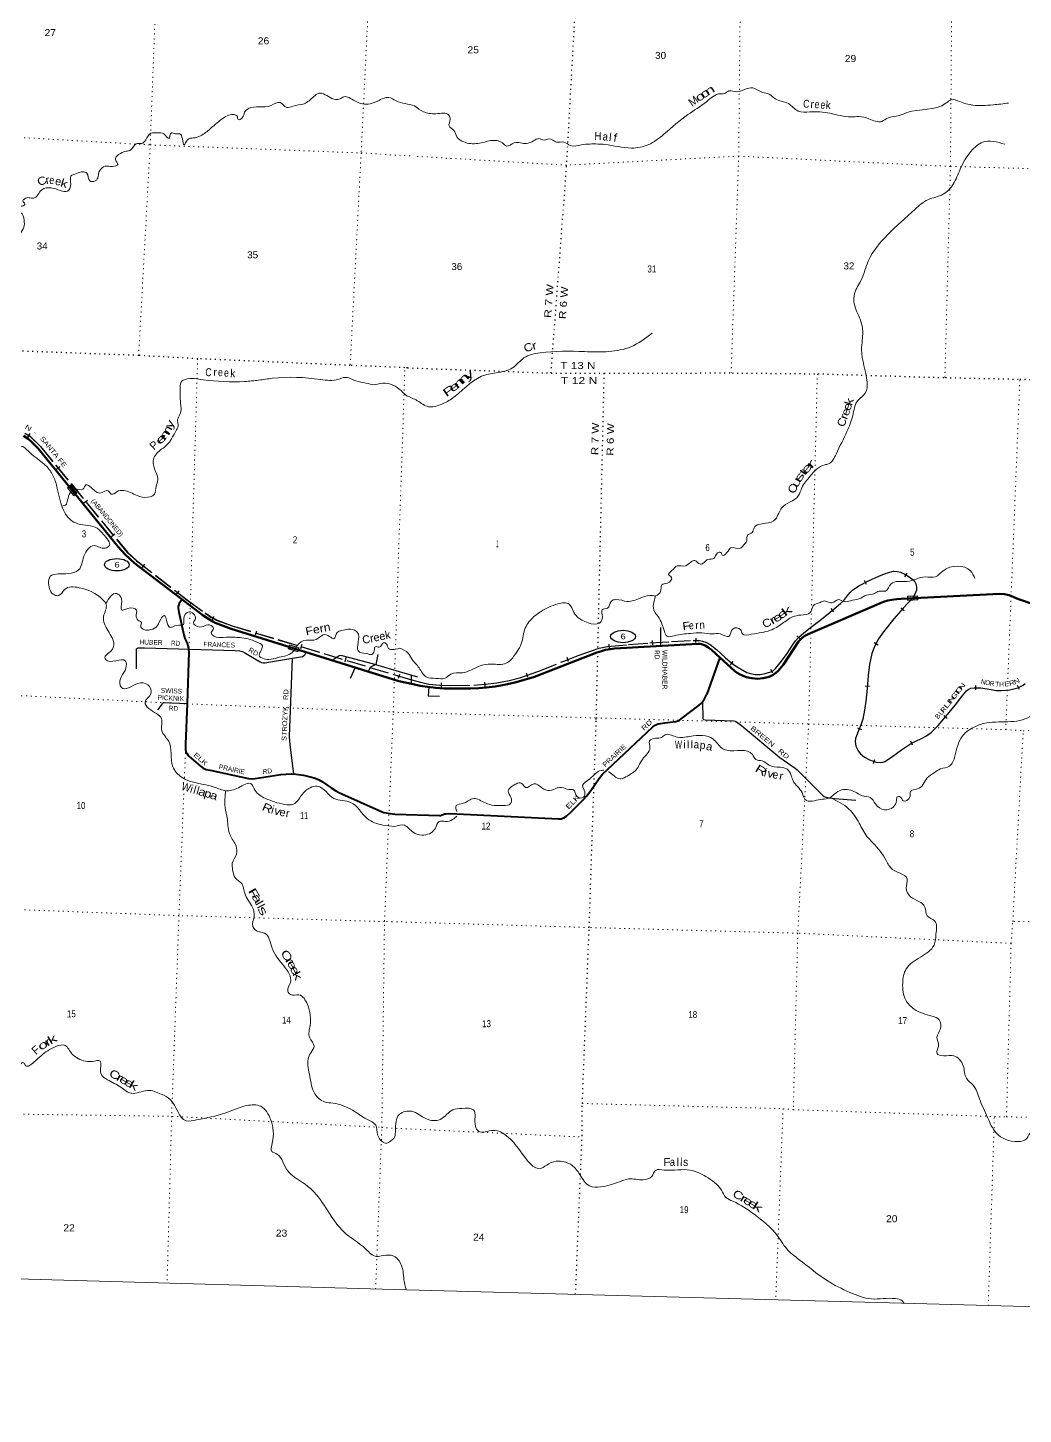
# Model space of a CAD drawing. Header units: feet. Extents: x -757852 to -501257, y -360805 to -170898.
# Drawn here: x -640442 to -615543, y -360805 to -326147 of the extents above; entities that cross this region are included whole.
import ezdxf
from ezdxf.enums import TextEntityAlignment as Align

# ---------------------------------------------------------------- set-up
doc = ezdxf.new("R2010")
doc.units = ezdxf.units.FT
doc.header["$LTSCALE"] = 80
doc.linetypes.add('DOTTED', pattern=[1.5, 0.3, -1.2])
doc.linetypes.add('LONG_DASHED', pattern=[7.5, 6, -1.5])
for name, color, linetype, lineweight in [('17', 7, 'Continuous', 25), ('23', 7, 'Continuous', 70), ('26', 7, 'Continuous', 40), ('27', 7, 'Continuous', 13), ('29', 7, 'Continuous', 25), ('34', 7, 'Continuous', 13), ('39', 7, 'Continuous', 13), ('4', 7, 'Continuous', 13), ('41', 7, 'Continuous', 13), ('59', 7, 'Continuous', 13), ('6', 7, 'DOTTED', 25), ('63', 7, 'Continuous', 25), ('7', 7, 'DOTTED', 13)]:
    doc.layers.add(name, color=color, linetype=linetype, lineweight=lineweight)
doc.layers.add('30', color=7, linetype='Continuous')

msp = doc.modelspace()

# ---------------------------------------------------------------- linework, layer by layer
at = {"layer": '17'}
for centre in [(-638212.51, -339570.17), (-625554.05, -341364.01)]:
    msp.add_ellipse(centre, major_axis=(309.24, -1), ratio=0.500121, dxfattribs=at)
at = {"layer": '23'}
for points in [[(-640549.34, -336348.22), (-640431.38, -336419.04), (-640354.7, -336489.86), (-640180.54, -336668.26), (-638183.97, -339123.82), (-638005.4, -339314.81), (-637769.04, -339527.2), (-636580.33, -340435.52)], [(-623131.5, -341888.16), (-622756.3, -342232.35), (-622699.29, -342274.27), (-622643.63, -342306.28), (-622529.93, -342357.08), (-622461.68, -342384.01), (-622420.37, -342392.38), (-622330.28, -342408.94), (-622193.63, -342419.14), (-622047.38, -342408.03), (-621928.51, -342381.91), (-621865.72, -342358.64), (-621800.61, -342323.73), (-621733.16, -342274.87), (-621672.66, -342217.78), (-621537.65, -342066.56), (-621163.38, -341485.12), (-621118.05, -341435.98), (-621071.44, -341396.31), (-621004.09, -341349.88), (-620925.3, -341306.47), (-619038.33, -340498.21), (-618930.84, -340462.13), (-618828.66, -340443.7), (-618702.94, -340429.55), (-618595.49, -340419.77), (-616135.6, -340299.43), (-616015.74, -340305.06), (-615938.99, -340319.02), (-615897.51, -340333.89), (-615660.58, -340430.66), (-615564.57, -340467.95), (-614986.82, -340662)], [(-636580.33, -340435.52), (-636050.42, -340840.43), (-635898.77, -340942.64), (-635816.27, -340990.11), (-635757.12, -341021.91), (-635356.6, -341169.6), (-631159.91, -342478.29)], [(-631159.91, -342478.29), (-630802.92, -342558.74), (-630630.82, -342593.64), (-630447.1, -342621.57), (-630235.48, -342647.17), (-630034.88, -342659.56), (-629357.57, -342659.97), (-629157.57, -342655.32), (-628973.85, -342641.35), (-628755.25, -342613.43), (-628566.88, -342580.85), (-628438.97, -342552.93), (-628230.32, -342501.22), (-627768.41, -342368.84), (-626206.25, -341763.8), (-626093.63, -341728.01), (-625988.37, -341699.38), (-625868.05, -341676.82), (-625765.03, -341665.23), (-623686.35, -341546.02), (-623634.33, -341545.35), (-623587.81, -341556.98), (-623502.63, -341591.57), (-623429.68, -341631.45), (-623342.07, -341695), (-623131.5, -341888.16)]]:
    msp.add_lwpolyline(points, dxfattribs=at)
at = {"layer": '26'}
msp.add_line((-623131.5, -341888.16), (-623461.33, -342808.7), dxfattribs=at)
for points in [[(-636580.33, -340435.52), (-636637.61, -340513.46), (-636653.6, -340540.89), (-636674.4, -340590.14), (-636678.73, -340614.05), (-636678.73, -340652.91), (-636664.41, -340751.47), (-636541.15, -341321.45), (-636510.66, -341414.94), (-636477.47, -341478.97), (-636465.62, -341505.05), (-636451.4, -341540.62), (-636425.32, -341623.62), (-636415.84, -341758.79), (-636451.39, -343036.93), (-636496.43, -344054.24), (-636496.43, -344130.12), (-636496.42, -344184.66), (-636484.06, -344242.88), (-636463.24, -344279.52), (-636438.35, -344317.45), (-636409.13, -344354.04), (-636124.69, -344608.94), (-636055.64, -344651.36), (-636015.03, -344672.95), (-635980.76, -344684.38), (-635876.71, -344706.32), (-634917.09, -344913.17), (-634857.85, -344918.71), (-634756.03, -344909.12), (-634539.68, -344878.97), (-634108.76, -344812.56), (-633975.96, -344802.12), (-633853.74, -344798.7), (-633737.22, -344807.85), (-633546.39, -344833.55), (-633408.23, -344860.43), (-633281.39, -344899.78), (-633172.9, -344940.44), (-633069.75, -344994.2), (-632856.14, -345143.01), (-632737.67, -345222.77), (-632659.63, -345265.03), (-631575.55, -345744.12), (-631534.79, -345761.14), (-631479.96, -345774.86), (-631386.26, -345791.42), (-631251.55, -345808.58)], [(-631251.55, -345808.58), (-630142.81, -345838.28), (-630115.39, -345835.99), (-630074.27, -345824.56), (-630008.01, -345799.41), (-629987.45, -345794.84), (-629909.66, -345791.49), (-629713.1, -345799.89), (-627168.11, -345922.92), (-627100.75, -345917.14), (-627064.19, -345908), (-627037.03, -345897.69), (-626965.95, -345850.85), (-626863.14, -345756.79), (-626543.28, -345437.07), (-626458.15, -345343.57), (-626342.09, -345185.3), (-626159.33, -344919.93), (-626065.77, -344808.38), (-625949.39, -344695.39), (-624810.57, -343624.92), (-624748.66, -343579.63), (-624718.96, -343563.62), (-624678.33, -343549.45), (-624507.07, -343523.11), (-624231.14, -343485.02), (-624177.49, -343472.18), (-624143.22, -343456.18), (-624062.56, -343400.3), (-623645.68, -343081.84), (-623592.6, -343028.68), (-623565.19, -342998.96), (-623517.44, -342917.81), (-623461.33, -342808.7)]]:
    msp.add_lwpolyline(points, dxfattribs=at)
at = {"layer": '29'}
for p, q in [((-624616.49, -341135.65), (-624615.38, -341599.3)), ((-631729.64, -342065.45), (-631681.09, -341811.75)), ((-632254.18, -342137.06), (-632374.28, -342414.6)), ((-631153.38, -342240.83), (-630693.14, -342375.19)), ((-630855.51, -342327.79), (-630854.69, -342547.07))]:
    msp.add_line(p, q, dxfattribs=at)
for points in [[(-637722.55, -342175), (-637723.75, -341686.53), (-637719.38, -341672.03), (-637710.62, -341660.7), (-637698.8, -341652.47), (-637682.48, -341647.43), (-637525.53, -341645.57), (-635250.2, -341712.07), (-635135.1, -341722.48), (-635073.36, -341741.01), (-635012.32, -341768.65), (-634632.09, -341995.83), (-634594.88, -342012.83), (-634549.61, -342019), (-634506.39, -342019), (-634419.18, -342007.52), (-633568.45, -341861.29), (-633538.12, -341841.91), (-633515.02, -341818.49), (-633476.72, -341755.82)], [(-633824.79, -341905.35), (-633902.38, -343865.11), (-633885.73, -344072.59), (-633792.91, -344800.35)], [(-632825.89, -341958.77), (-632654.19, -341838.84), (-632623.36, -341831.98), (-632590.39, -341834.72), (-632395.58, -341890.3), (-631826.13, -342036.08), (-631153.38, -342240.83)], [(-631708.31, -342071.94), (-631773.38, -342083.89), (-631802.19, -342094.19), (-631839.23, -342110.66), (-631865.98, -342133.31), (-631931.42, -342237.7)], [(-630413.93, -342619.76), (-630426.38, -342846.72), (-630142.71, -342856.34)], [(-636452.41, -343047.88), (-637032.76, -343023.88), (-637052.83, -343025.93), (-637064.52, -343029.87), (-637080.61, -343043.44), (-637108.05, -343078.97), (-637193.65, -343197.29)], [(-623566.43, -343001.07), (-623559.63, -343417.17), (-623553.46, -343429.52), (-623543.17, -343437.76), (-623497.1, -343445.23), (-622784.98, -343471.11), (-622748.75, -343478.95), (-622717.41, -343499.11), (-622593.19, -343590.97), (-621629.1, -344387.28), (-621248.42, -344654.84), (-621199.06, -344696.6), (-620642.61, -345252.52), (-620567.2, -345326.19), (-620523.98, -345359.14), (-620479.11, -345379.63), (-620439.6, -345390.03), (-620267.18, -345415.67), (-619732.12, -345456.71)]]:
    msp.add_lwpolyline(points, dxfattribs=at)
at = {"layer": '34', "linetype": 'LONG_DASHED', "lineweight": 25}
msp.add_lwpolyline([(-640513.9, -336282.02), (-640386.16, -336358.71), (-640124.5, -336618.3), (-637952.84, -339261.2), (-637721.13, -339469.42), (-636458.6, -340450.8), (-636006.65, -340779.48), (-635859.06, -340878.96), (-635726.24, -340953.36), (-635332.45, -341098.57), (-631155.85, -342354.37)], dxfattribs=at)
at = {"layer": '39'}
for points in [[(-630766, -328097.54), (-631003.6, -328041.63), (-631231.3, -327972.6), (-631412.2, -327888.86), (-631685.07, -327979.35), (-632066.27, -328052.59), (-632263.46, -327974.4), (-632536.57, -327873.87), (-632638.92, -327925.15), (-632834.1, -327913.38), (-633162.81, -327785.07), (-633284.2, -327865.95), (-633531.56, -328045.67), (-633813.64, -328107.74), (-633963.78, -328139.52), (-634131.37, -328015.96), (-634355.35, -328089.79), (-634654.71, -328123.21), (-634924.22, -328169.57), (-635017.65, -328259.31), (-635076.36, -328400.34), (-635176.39, -328441.64), (-635206.18, -328360.33), (-635281.49, -328317.9), (-635410.87, -328330.18), (-635581.03, -328423.7), (-635700.89, -328520.71), (-635878.91, -328674.31), (-636119.98, -328846.17), (-636301.12, -328903.17), (-636445.52, -328945.17), (-636532.06, -329073.32), (-636573.99, -328927.32), (-636640.64, -328798.68), (-636757.45, -328795.25), (-636849.61, -328776.45), (-636908.2, -328913.46), (-637033.86, -328803.2), (-637196.2, -328772.28), (-637359.83, -328783.55), (-637489.82, -328948.63), (-637597.48, -329041.97), (-637728.63, -329046.16), (-637864.36, -329201.01), (-637988.31, -329233.55), (-638168.29, -329318.74), (-638250.5, -329436.96), (-638191.91, -329565.36), (-638318.36, -329613.91), (-638501.7, -329610.53), (-638648.42, -329728.87), (-638680.64, -329860.62), (-638752.71, -329977.13), (-638889.61, -329971.09), (-638962.48, -329781.96), (-639068.25, -329746.67), (-639222.78, -329790.38), (-639359.85, -329856.73), (-639367.78, -330051.53), (-639449.92, -330234.09), (-639628.75, -330214.76), (-639852.61, -330151.87), (-640089.9, -330199.18), (-640299.84, -330408.15), (-640404.26, -330395.02), (-640526.14, -330425.62), (-640564.04, -330478.79), (-640511.67, -330546.68), (-640580.09, -330609.01), (-640694.16, -330581.53), (-640774.35, -330633.46), (-640756.71, -330716.41), (-640623.17, -330766.59), (-640532.23, -330958.27), (-640537.42, -331129.02), (-640637.44, -331303.02), (-640815.59, -331460.64), (-640910.8, -331475.94), (-641160.42, -331398.22), (-641692.12, -331448.93), (-641826.75, -331501.27), (-641925, -331749.71), (-642060.91, -332176), (-642239.85, -332625.15), (-642648.56, -333139.92), (-642723.2, -333340.81), (-642675.04, -333414.61), (-642626.95, -333490.42), (-642671.81, -333639.9), (-642616.33, -333804.4), (-642652.63, -334137.1)], [(-630766, -328097.54), (-630547.25, -328245.64), (-630235.1, -328296.11), (-629908.56, -328334.87), (-629873.06, -328434.41), (-629905.75, -328602.57), (-629788.13, -328712.31), (-629712.21, -328877.3), (-629536.73, -329002.65), (-629183.98, -329038.08), (-628568.72, -329028.09), (-628468.31, -329105.19), (-628273.18, -329023.79), (-627966.18, -329041.92), (-627793.51, -328974.02), (-627659.39, -328919.19), (-627523.75, -328956.96), (-627408.35, -328925.79), (-627215.5, -329003.3), (-627034.7, -329006.04), (-626870.18, -329090.85), (-626598.52, -329077.87), (-626382.81, -329053.36), (-626183.88, -329054.56), (-626007.31, -329065.24), (-625340.5, -329155.21), (-624924.29, -329073.59), (-624522.99, -328800.41), (-623935.18, -328318.84), (-623462.18, -327995.23), (-623119.18, -327796.99), (-623024.62, -327793.44), (-622904.28, -327728.18), (-622699.82, -327747.64), (-622452.41, -327665.61), (-622261.46, -327664.59), (-622069.26, -327766.23), (-621897.58, -327808.98), (-621751.9, -327921.47), (-621417.61, -328044.95), (-621175.37, -328228.4), (-620878.57, -328252.3), (-620378.94, -328281.53), (-619848.97, -328377.96), (-619655.73, -328366.94), (-619404.05, -328423.86), (-619078.16, -328486.76), (-618939.26, -328403.89), (-618648.21, -328343.12), (-618453.29, -328269.77), (-617470.02, -328027.99), (-617351.31, -327948.61), (-617133.49, -327994.58), (-616808.25, -328081.6), (-616297.6, -328074.9), (-615910.54, -328030.75)], [(-616004.66, -329058.54), (-616559.98, -329007.72), (-616849.46, -329233.53), (-617120.94, -329685.18), (-617299.86, -330058.78), (-617543.69, -330305.91), (-617929.35, -330446.69), (-618251.35, -330685.73), (-618937.9, -331325.69), (-619415.53, -331969.12), (-619595.33, -332449.34), (-619761.28, -332789.07), (-619770.36, -333050.42), (-619618.35, -333448.82), (-619558.01, -333744.19), (-619588.05, -334186.09), (-619449.41, -335004.69), (-619492.96, -335277.21), (-619674.75, -335459.57), (-619809.76, -335844.38), (-619953.08, -336239.04), (-620225.59, -336803.35), (-620415.14, -337049.9), (-620510.13, -337069.54), (-620875.72, -337359.75), (-621080.36, -337644.13), (-621170.26, -337847.02), (-621584.42, -338150.04), (-621660.31, -338280.85), (-621744.89, -338435.58), (-621986.7, -338533.86), (-622275.15, -338647.01), (-622324.49, -338762.43), (-622438.86, -338829.85), (-622458.74, -338970.18), (-622540.22, -339084.75), (-622624.57, -339156.98), (-622853.41, -339146.94), (-622955.13, -339267.02), (-623075.47, -339332.27), (-623111.73, -339260.89), (-623190.49, -339274.92), (-623278.59, -339411.44), (-623432.03, -339437.59), (-623524.48, -339511.63), (-623620.12, -339555.4), (-623758.36, -339465.24), (-623986.94, -339594.05), (-624198.08, -339598.56), (-624338.18, -339725.67), (-624414.88, -339812.19), (-624338.52, -339886.64), (-624444.86, -340028.73), (-624584.79, -340075.35), (-624613.4, -340241.62), (-624738.71, -340349.35)], [(-630963.65, -335351.3), (-630698.44, -335469.62), (-630417.12, -335619.88), (-630126.4, -335571.18), (-629843.06, -335423.69), (-629092.24, -334859.88), (-628730.09, -334770.8), (-628314.8, -334648.91), (-628030.74, -334400.82), (-627627.33, -334272.58), (-626519.18, -334243.35), (-625906.15, -334241.36), (-625352.18, -334119.09), (-624828.64, -333784.73)], [(-630963.65, -335351.3), (-631367.83, -335058.24), (-631621.35, -335042.74), (-631771.36, -335070.5), (-631983.81, -335030.06), (-632236.11, -334974.38), (-632511.61, -334885.85), (-632672.36, -334935.41), (-633113.92, -334938.5), (-634316.47, -334909.16), (-634666.67, -334957.16), (-635018.39, -334989.04), (-636055.18, -334944.46), (-636500.46, -334937.39), (-636590.54, -334983), (-636627.53, -335138.74), (-636619.1, -335525.04), (-636633.92, -335814.14), (-636692.26, -335943.12), (-636681.89, -336066.08), (-636794.73, -336330.18), (-636898.84, -336506.07), (-637031.96, -336637.48), (-637136.28, -336713.38), (-637304.14, -336974.7), (-637243.53, -337235.86), (-637189.46, -337446.56), (-637232.79, -337612.17), (-637272.88, -337804.02), (-637521.27, -337885.18), (-637872.39, -337764.26), (-638212.51, -337746.21), (-638351.42, -337806.47), (-638433.5, -337721.61), (-638608.42, -337772.77), (-638854.44, -337642.88), (-638985.47, -337576.69), (-639063.16, -337678.96), (-639260.04, -337680.01), (-639444.95, -337950.38), (-639497.11, -338078.45), (-639564.68, -338095.05)], [(-643513.86, -336144.56), (-643183.62, -336488.05), (-643039.52, -336721.51), (-642849.47, -336702.97), (-642648.26, -336515.87), (-642284.46, -336351.64), (-641822.45, -336538.15), (-641942.31, -336900.57), (-641965.55, -337135.13), (-641679.93, -337354.66), (-641255.89, -337264.59), (-640936.4, -336900), (-640714.92, -336643.12), (-640615.01, -336605.85), (-640425.39, -336734.08), (-639904.91, -337185.71), (-639767.46, -337439.07), (-639685.74, -337735.04), (-639368.73, -338448.1), (-639192.23, -338543.78), (-638703.85, -338658.68), (-638549.26, -338812.02), (-638402.6, -339093.81), (-638505.31, -339157.14), (-638781.54, -339092.71), (-639037.38, -339352.6), (-639168.89, -339700.6), (-639425.59, -339789.57), (-639677.83, -339798.23), (-639877.21, -339858.72), (-639918.89, -340036.44), (-639774.49, -340326.21), (-639670.13, -340341.34), (-639520.36, -340188.91), (-639152.1, -340143.45), (-638570.47, -340440.05), (-638481.42, -340561.3), (-638543.06, -340865.11), (-638431, -341224.29), (-638288.24, -341568.3), (-638411.4, -341773.79), (-638511.67, -341889.47), (-638492.93, -341936.26), (-638000.29, -341976.89), (-637985.52, -342154.27), (-638098.79, -342366.08), (-638127.65, -342586.41), (-638095.06, -342641.65), (-637692.87, -342540.89), (-637437.76, -342570.51), (-637361.89, -342793.92), (-637507.45, -343006.79), (-637413.46, -343164.38), (-637096.77, -343423.02), (-637087.48, -343714.84), (-636923.98, -343973), (-636812.52, -344617.68), (-636582.86, -344887.84), (-635775.78, -345128.74), (-635486.19, -345217.68), (-635173.47, -345142.44), (-634852.08, -345047.34), (-634752.35, -345215.15), (-634496.2, -345409.68), (-634023.03, -345560.32), (-633793.06, -345555.02), (-633594.84, -345333.65), (-633375.38, -345143.06), (-633200.89, -345105.97), (-632979.22, -345241.17), (-632788.8, -345409.64), (-632358.54, -345512.78), (-631951.45, -345914.83), (-631557.25, -346077.23), (-631262.31, -346114.39)], [(-624738.71, -340349.35), (-624769.54, -340738.56), (-624676.45, -340863.75), (-624582.61, -341044.01), (-624518.9, -341235.21), (-624450.63, -341356.65), (-624269.39, -341343.3), (-623867.94, -341287.45), (-623586.23, -341274.74), (-623319.62, -341299.85), (-623126.55, -341294.87), (-622907.27, -341361), (-622801.57, -341168.59), (-622617.3, -341191.55), (-622567.91, -341297.48), (-622345.15, -341309.37), (-621870.15, -341209.17), (-621570.15, -341039.98), (-621312.42, -340873.71), (-621110.23, -340828.71), (-620871.4, -340766.58), (-620794.42, -340595.55), (-620625.39, -340513.46), (-620511.84, -340476.2), (-620322.25, -340525.46), (-620167.28, -340443.01), (-620025.94, -340493), (-619864.51, -340469.07), (-619656.35, -340426.25), (-619464.85, -340330.67), (-619266.73, -340287.59), (-619150.68, -340232.28), (-618987.73, -340226.51), (-618854.41, -340052.93), (-618452.75, -339989.04), (-617995.44, -339874.29), (-617740.12, -339870.94), (-617551.11, -339718.95), (-616863.94, -339724.94), (-616752.52, -339915.01)], [(-631134.23, -341656.85), (-631438.44, -341633.1), (-631466.27, -341553.86), (-631541.83, -341519.47), (-631654.06, -341630.78), (-631746.4, -341618.01), (-631775.88, -341725.72), (-631843.07, -341814.22), (-631975.33, -341788.21), (-632175.02, -341726.04), (-632191.93, -341618.97), (-632174.11, -341496.85), (-632199.08, -341256.84), (-632295.93, -341193.67), (-632582.72, -341211.37), (-632705.33, -341266.07), (-632788.63, -341420.46), (-632895.68, -341361.01), (-633051.68, -341320.23), (-633230.74, -341441.63), (-633468.94, -341452.72), (-633704.25, -341587.34), (-633799.08, -341734.39), (-633942.05, -341830.88), (-634106.52, -341870.28), (-634524.52, -341924.12), (-634657.28, -341829.25), (-634633.58, -341767.59), (-634594.84, -341687.01), (-634571.83, -341593.19), (-634656.54, -341528.37), (-635087.91, -341395.03), (-635254.89, -341384.09), (-635553.33, -341387.37), (-635790.13, -341352.26), (-635850, -341266.05), (-635796.54, -341165.07), (-635821.08, -341110.06), (-635975.43, -341081.39), (-636138.07, -341126.88), (-636295.9, -341013.66), (-636244.45, -340912.63), (-636299.38, -340796.4), (-636406.68, -340744.99), (-636541, -340919.99), (-636543.38, -341064.69), (-636715.36, -341085.76), (-636882.16, -341135.15), (-636969.56, -340959.66), (-637026.38, -340839.35), (-637115.91, -340933.23), (-637232.78, -341130.86), (-637416.36, -341201.87), (-637558.87, -341181.59), (-637615.02, -341105.54), (-637600.01, -341009.47), (-637659.39, -340973.54), (-637728.66, -340864.94), (-637721.83, -340706.29), (-637938.19, -340661.73), (-638086.55, -340701.6), (-638089.97, -340482.33), (-638155.65, -340321.56), (-638217.23, -340291.59), (-638486.01, -340541.44)], [(-631134.23, -341656.85), (-630925.46, -341782.07), (-630829.12, -341935.52), (-630653.98, -342147.39), (-630473.24, -342375.49), (-630233, -342409.98), (-630005.79, -342405.89), (-629856.36, -342305.18), (-629572.04, -342270.4), (-629151.59, -342106.39), (-628842.69, -342054.14), (-628474.35, -342033.64), (-628267.97, -341833.82), (-628066.58, -341446.73), (-628028.84, -341240.46), (-627845.58, -340929.35), (-627603.27, -340738.52), (-627184.17, -340550.33), (-626900.89, -340553.75), (-626781.98, -340764.14), (-626655.24, -340908.32), (-626096.72, -340989.41), (-626074.02, -340818.97), (-626074.72, -340696.2), (-625940.98, -340655.45), (-625849.94, -340484.79), (-625730.14, -340439.65), (-625446.05, -340487.36), (-625126.29, -340405.21), (-624887.3, -340337.04), (-624738.94, -340352.26)], [(-620387.98, -345407.43), (-620042.43, -345189.13), (-619857.94, -345204.04), (-619703.08, -345274.51), (-619570.32, -345344.4), (-619372.59, -345389.85), (-619240.21, -345548.27), (-619017.08, -345694.99), (-618792.09, -345624.44), (-618717.34, -345461.4), (-618688.67, -345367.58), (-618594.93, -345394.19), (-618550.75, -345469.81), (-618375.05, -345363.75), (-618365.71, -345241.25), (-618187.07, -345175.52), (-617946.49, -344900.13), (-617770.08, -344767.93), (-617610.82, -344675.53), (-617385.72, -344600.96), (-617254.41, -344352.88), (-617074.28, -343860.6), (-616829.64, -343657.75), (-616530.99, -343538.83), (-615370.55, -343360.07), (-615108.1, -343167.75), (-614796.27, -343081.38), (-614229.21, -342846.76), (-613889.79, -342632.33), (-613387.54, -342490.59), (-613019.42, -342403.68), (-612545.71, -342202.83), (-611938.71, -342200.68), (-611488.16, -342484.17), (-611176.23, -342691.58), (-610830.59, -342767.07), (-610507.43, -343004.96), (-610069.2, -343298.2), (-609727.02, -343204.57), (-609498.33, -343071.73)], [(-625918.85, -344745.88), (-625911.02, -344749.12), (-625634.32, -344921.4), (-625523.05, -344894.14), (-625369.92, -344805.6), (-625255.28, -344728.13), (-625068.49, -344435.23), (-624881.7, -344142.33), (-624889.24, -343975.11), (-624742.63, -343904.51), (-624591.35, -343884.34), (-624503.2, -343820.26), (-624233.22, -343869.61), (-623879.27, -343860.8), (-623300.22, -343926.33), (-623083.23, -344151.37), (-622956.11, -344207.03), (-622317.91, -344314.36), (-622228.9, -344441.45), (-622071, -344473.78), (-621899.05, -344580.92), (-621627.12, -344632.34), (-621445.56, -344681.38), (-621351.29, -344836.79), (-621300.71, -344972.94), (-621077.53, -345266.55), (-620968.33, -345464.61), (-620767.45, -345467.88), (-620381.79, -345403.52)], [(-629714.22, -345739.6), (-629724.15, -345590.61), (-629551.76, -345532.77), (-629287.25, -345412.95), (-628996.87, -345525.22), (-628542.4, -345589.48), (-628372.39, -345545.66), (-628352.3, -345397.28), (-628428.07, -345226.26), (-628320.1, -345098.3), (-628073.56, -345048.44), (-627989.6, -345139.19), (-627786.05, -345043.93), (-627581.86, -345147.89), (-627388.63, -345211.33), (-627200.06, -345149.88), (-627089.17, -345136.7), (-626909.72, -345189.71), (-626791.23, -345192.82), (-626703.42, -345364.16), (-626539.12, -345382.56), (-626511.38, -345248.47), (-626563.42, -345092.16), (-626385.92, -344919.75), (-626102.9, -344709.87), (-626032.2, -344704.34)], [(-635494.16, -345214.81), (-635504.74, -345629.33), (-635449.5, -345934.57), (-635380.95, -346332.69), (-635231.91, -346602.48), (-635221.84, -346801.84), (-635325.58, -347032.02), (-635316.61, -347201.18), (-635248.07, -347400.25), (-635091.1, -347541.59), (-635035.65, -347692.61), (-635015.66, -347779.06), (-634820.84, -348134.65), (-634777.08, -348353.09), (-634815.09, -348609.34), (-634645.91, -348747.02), (-634521.84, -348776.81), (-634329.77, -349156.45), (-634036.81, -349599.38), (-633873.91, -350010.33), (-633934.94, -350227.69), (-633868.96, -350312.07), (-633659.63, -350322.25), (-633447.24, -350563.75), (-633380.52, -351088.49), (-633389.73, -351391.83), (-633281.33, -351606.14), (-633362.81, -351766.61), (-633430.24, -351929.5), (-633384.95, -352363.13), (-633260.99, -352795.05), (-633019.12, -352995.2), (-632802.46, -353029.72), (-632319.95, -353204.77), (-631957.91, -353430.56), (-631738.68, -353579.77), (-631691.44, -353816.41), (-631555.95, -354001.36), (-631476.77, -354034.08)], [(-620368.96, -345395.42), (-619904.86, -345675.68), (-619649.06, -346026.5), (-619453.08, -346359.64), (-619257.85, -346572.03), (-618936.55, -347027.2), (-618863.28, -347141.81), (-618446.97, -347428.43), (-618469.19, -347655.22), (-618360.42, -347869.37), (-618005.62, -348126.2), (-617949.23, -348345), (-617763.83, -348474.64), (-617726.5, -348803.61), (-617776.13, -349077.98), (-618117.94, -349380.89), (-618471.52, -349673.44), (-618559.53, -350029.3), (-618480.58, -350453.95), (-618271.62, -350678.77), (-617826.16, -350853.47), (-617643.84, -350948.82), (-617617.64, -351168.84), (-617701.62, -351375.9), (-617665.7, -351608.25), (-617700.61, -351784.41), (-617533.38, -351843.14), (-617276.21, -351845.87), (-617045.86, -352097.42), (-616965.82, -352407.4), (-616801.47, -352572.7), (-616640.01, -352919.02), (-616435.63, -353387.21), (-616222.98, -353773.11), (-615678.14, -353988.66), (-615454.89, -353908), (-615348.22, -353753.85), (-615181.7, -353764.26), (-614776.2, -354078.77), (-614331.9, -354519.05), (-614113.76, -354701.87), (-613851, -354795.3), (-613381.55, -354825.75), (-613041.11, -354870.92), (-612840.5, -354809.79), (-612692.31, -354680.88), (-612548.21, -354851.68), (-612563.36, -355040.43), (-612186.46, -355297.84), (-611865.32, -355684.59), (-611649.25, -355943.81), (-611451.2, -356126.09), (-611307.53, -356238.53), (-611109.38, -356640.15), (-610944.12, -356994.62), (-610819.46, -357364.12), (-610639.71, -357702.88), (-610379.29, -357957.23), (-610174.05, -358257.55)], [(-631262.31, -346114.39), (-631021.66, -346081.7), (-630797.39, -346260.65), (-630584.13, -346326.62), (-630254.27, -346168.28), (-630152.92, -345987.83), (-629996.11, -345985.91), (-629816.01, -345940.34), (-629710.8, -345852.71)], [(-646270.41, -350048.25), (-646247.67, -350364.09), (-646190.17, -350661.35), (-646019.77, -351024.27), (-645873.16, -351639.83), (-645683.47, -352230.52), (-645417.86, -352445.43), (-645049.78, -352737.76), (-644880.6, -352809.09), (-644660.89, -352676.81), (-644435.2, -352679.43), (-644235.93, -352822.02), (-644155.48, -353093.82), (-643935.28, -353210.89), (-643663.14, -353409.91), (-643490.18, -353622.1), (-643249.47, -353462.29), (-643199.8, -353353.16), (-643122.72, -353204.63), (-642888.91, -353006.42), (-642726.7, -352775.94), (-642445.1, -352530.88), (-642144.16, -352577.94), (-641929.46, -352411.34), (-641785.79, -352194.39), (-641764.01, -352074.39), (-641689.12, -351998.18), (-641628.46, -352058.27), (-641490.9, -351975.86), (-641373.84, -351971.26), (-641259.77, -352065.1), (-640996.79, -352100.98), (-640783.67, -352185.67), (-640538.81, -352021.97), (-640490.6, -352093.76), (-640292.43, -352007.1), (-640108.12, -351845.63), (-639738.16, -351611.21), (-639507.58, -351585.83), (-639330.65, -351800.14), (-639222.38, -351885.77), (-638830.32, -351985.77), (-638626.53, -351979.7), (-638621.89, -352158.79), (-638600.47, -352316.25), (-638449.05, -352441.35), (-638110.14, -352632.28), (-637852.59, -352780.61), (-637447.28, -352710.09), (-637103.37, -352802.65), (-636875.6, -352936.02), (-636480.54, -353468.41), (-636217.86, -353447.99), (-635509.18, -353277.83), (-634961.18, -353088.86), (-634615.02, -353107.09), (-634363.32, -353448.27), (-634326.38, -354024.41), (-634334.8, -354235.28), (-634197.91, -354307.67), (-634064.43, -354492.56), (-633938.34, -354721.47), (-633570.07, -355007.76), (-633277.24, -355255.65), (-632894.26, -355787.68), (-632539.18, -356242.49), (-631985.92, -356676.99), (-631719.4, -356861.77), (-631556.47, -356833.94)], [(-631476.77, -354034.08), (-631289.69, -353910.3), (-631239.79, -353551.42), (-631140.72, -353306.52), (-630845.22, -353229.78), (-630472.61, -353422.68), (-630129.29, -353435.73), (-629809.25, -353194.63), (-629583.18, -353158.31), (-629294.85, -353198.09), (-629243.58, -353605.91), (-629170.47, -353726.55), (-628796.17, -353708.22), (-628464.21, -353843.72), (-628124.71, -354220.88), (-627595.84, -354655.34), (-627412, -354545.47), (-627156.94, -354477.73), (-626836.1, -354578.72), (-626633.49, -354815.46), (-626391.86, -355095.47), (-626115.2, -355120.85), (-625643.46, -354992.4), (-625414.5, -354923.96), (-625049.26, -354943.63), (-624835.94, -354858.68), (-624737.42, -354708.34), (-624526.17, -354699.81), (-623871.02, -354700.93), (-623479.52, -354864.16), (-623094.75, -355202.26), (-622981.1, -355384.34), (-622808.83, -355479.42), (-622274.96, -355803.34), (-621690.73, -356345.9), (-621421.37, -356715.18), (-621155.96, -356933.44), (-620450.8, -357463.09), (-619879.96, -357757.79), (-619341.75, -357920.85), (-618742.62, -357912.45), (-618573.32, -357969.22), (-618518.78, -358033.03)], [(-631556.47, -356833.94), (-631286.81, -356850.25), (-631155.41, -356970.42), (-631055.77, -357224.56), (-631031.63, -357446.55), (-630972.58, -357697.73)]]:
    msp.add_spline(points, degree=3, dxfattribs=at)
at = {"layer": '4'}
msp.add_lwpolyline([(-751809.62, -170897.83), (-720494.9, -171910.43), (-689178.81, -172879.95), (-657861.41, -173806.4), (-626542.79, -174689.77), (-595222.97, -175530.05), (-563902.02, -176327.26), (-532580.01, -177081.38), (-501256.99, -177792.41), (-505285.46, -360804.74), (-536860.21, -360087.99), (-568433.95, -359327.81), (-600006.62, -358524.19), (-631578.15, -357677.16), (-663148.48, -356786.69), (-694717.56, -355852.8), (-726285.32, -354875.48), (-757851.71, -353854.74)], close=True, dxfattribs=at)
msp.add_lwpolyline([(-751809.62, -170897.83), (-720494.9, -171910.43), (-689178.81, -172879.95), (-657861.41, -173806.4), (-626542.79, -174689.77), (-595222.97, -175530.05), (-563902.02, -176327.26), (-532580.01, -177081.38), (-501256.99, -177792.41), (-505285.46, -360804.74), (-536860.21, -360087.99), (-568433.95, -359327.81), (-600006.62, -358524.19), (-631578.15, -357677.16), (-663148.48, -356786.69), (-694717.56, -355852.8), (-726285.32, -354875.48), (-757851.71, -353854.74)], close=True, dxfattribs=at)
at = {"layer": '59'}
for points in [[(-639368.62, -337584.63), (-639210.59, -337778.35), (-639291.96, -337844.72), (-639449.98, -337651)], [(-639438.73, -337652.14), (-639369.76, -337595.87), (-639221.83, -337777.2), (-639290.81, -337833.47)], [(-618436.35, -340357.39), (-618186.62, -340345.63), (-618181.69, -340450.52), (-618431.41, -340462.27)], [(-618427.97, -340365), (-618194.23, -340354), (-618190.06, -340442.9), (-618423.79, -340453.89)], [(-633892.83, -341570), (-633654.52, -341645.57), (-633686.26, -341745.66), (-633924.57, -341670.08)], [(-633914.52, -341664.87), (-633887.62, -341580.04), (-633664.56, -341650.77), (-633691.46, -341735.61)]]:
    msp.add_lwpolyline(points, close=True, dxfattribs=at)
at = {"layer": '6'}
for points in [[(-627353.63, -334778.81), (-626964.77, -329615.57), (-626673.76, -324355.19), (-626450.59, -319076.93), (-626220.11, -313825.01), (-626224.9, -312065.34)], [(-630944.42, -334647.4), (-631008.54, -334644.56), (-632377.59, -334588.19), (-636191.42, -334421.22), (-637667.63, -334340.06), (-641451.06, -334198.59), (-643011.37, -334134.59), (-646732.18, -334055.28), (-646971.31, -334043.7)], [(-630944.42, -334647.4), (-627353.63, -334778.81), (-626023.15, -334777.56), (-622821.63, -334777.2), (-620675.77, -334797.39), (-617490.92, -334893.18), (-615628.94, -334932.07), (-612315.01, -335011.13), (-610337.8, -335099.33), (-606998.53, -335281.68), (-605267.85, -335345.28), (-601887.16, -335407.99), (-600360.41, -335506.48), (-599405.62, -335533.85)], [(-626278.21, -345054.61), (-626223.33, -343441.01), (-626023.15, -334777.56)], [(-626740.48, -357809.75), (-626577.04, -353843.02), (-626571.3, -353036.26), (-626400.07, -348637.99), (-626278.21, -345054.61)]]:
    msp.add_lwpolyline(points, dxfattribs=at)
at = {"layer": '63'}
for p, q in [((-640438.18, -336386.38), (-640381.24, -336291.55)), ((-639726.16, -337182.63), (-639640.7, -337112.4)), ((-639035.53, -338023.12), (-638950.07, -337952.9)), ((-638344.9, -338863.61), (-638259.44, -338793.39)), ((-637578.25, -339644.45), (-637510.36, -339557.12)), ((-619465.69, -340059.8), (-619516.53, -339961.56)), ((-618502.79, -339874.42), (-618445.39, -339779.87)), ((-636719.36, -340312.07), (-636651.48, -340224.74)), ((-620279, -340748.62), (-620349.48, -340663.37)), ((-618607.68, -340646.8), (-618525.33, -340720.64)), ((-635831.39, -340952.34), (-635777.33, -340855.84)), ((-634744.16, -341325.6), (-634712.31, -341219.67)), ((-621121.82, -341423.17), (-621204.77, -341350)), ((-633608.29, -341664.51), (-633576.44, -341558.58)), ((-625893.43, -341664.06), (-625904.06, -341553.97)), ((-624810.92, -341574.59), (-624818.16, -341464.21)), ((-623729.48, -341516.61), (-623726.67, -341406.03)), ((-619274.18, -341517.8), (-619176.81, -341570.29)), ((-632506.64, -341994.85), (-632474.79, -341888.93)), ((-626914.01, -341990.38), (-626954.03, -341887.26)), ((-622861.68, -342074.13), (-622796.26, -341984.93)), ((-631168.3, -342407.84), (-631137.88, -342301.49)), ((-627930.79, -342380.92), (-627967.7, -342276.65)), ((-621805.17, -342283.27), (-621858.4, -342186.31)), ((-630095.61, -342635.3), (-630093.08, -342524.72)), ((-629003.88, -342613.91), (-629011.59, -342503.57)), ((-619499.85, -342594.69), (-619389.59, -342603.49)), ((-616731.1, -342698.5), (-616728.72, -342587.92)), ((-615635.59, -342684.82), (-615684.05, -342585.4)), ((-617447.98, -343409.53), (-617532.13, -343337.75)), ((-619692.79, -343643.04), (-619591.1, -343686.56)), ((-618312.77, -344076.05), (-618359.9, -343975.98)), ((-619286.49, -344542), (-619256.73, -344435.47))]:
    msp.add_line(p, q, dxfattribs=at)
at = {"layer": '63', "linetype": 'LONG_DASHED'}
for points in [[(-640511.96, -336278.4), (-640383.62, -336355.45), (-640121.46, -336615.54), (-637949.87, -339258.36), (-637718.5, -339466.27), (-636456.14, -340447.52), (-636004.3, -340776.12), (-635856.91, -340875.47), (-635724.52, -340949.63), (-635331.15, -341094.68), (-631156.59, -342354.83)], [(-631154.34, -342355.04), (-630870.47, -342436.24), (-630586.72, -342517.41), (-630410.43, -342555.41), (-630139.36, -342579.68), (-629866.91, -342585.92), (-629287.96, -342579.02), (-628998.5, -342558.8), (-628709.43, -342524.46), (-628405.32, -342467.53), (-628107.37, -342385.51), (-627662.84, -342228.15), (-627007.17, -341967.96), (-626678.32, -341840.33), (-626345.09, -341722.53), (-626146.37, -341658.28), (-625943.04, -341614), (-625414.36, -341562.93), (-624885.1, -341524.74), (-624343.89, -341489.21), (-623802.44, -341460.14), (-623642.51, -341464.2), (-623562.92, -341479.97), (-623484.45, -341509.06), (-623378.45, -341567.3), (-623214.59, -341689.28), (-622993.64, -341893.16), (-622881.95, -341991.55), (-622761.71, -342079.73), (-622611.87, -342173.12), (-622455.68, -342259.67), (-622396.54, -342284.1), (-622335.56, -342300.78), (-622251.66, -342313.61), (-622122.83, -342313.23), (-621994.97, -342292.55), (-621856.38, -342249.1), (-621793.91, -342214.8), (-621740.36, -342167.64), (-621588.73, -341979.65), (-621447.09, -341787.52), (-621311.39, -341578.23), (-621240.79, -341475.51), (-621158.32, -341382.01), (-621031.19, -341270.65), (-620830.64, -341117.61), (-620630.18, -340964.95), (-620370.46, -340753.4), (-620112.47, -340540.1), (-620034.57, -340460.59), (-619931.47, -340326.55), (-619876.61, -340261.61), (-619813.76, -340203.65), (-619659.23, -340098.48), (-619413.3, -339971.2), (-619154.29, -339856.2), (-618971.55, -339780.49), (-618879.84, -339751.52), (-618787.94, -339732.65), (-618690.59, -339735.35), (-618617.71, -339755.58), (-618509.32, -339806.58), (-618401.16, -339872.24), (-618297.74, -339950.17), (-618257.29, -339995.03), (-618227.36, -340045.69), (-618210.01, -340131.78), (-618217.25, -340202.09), (-618253.07, -340306.26), (-618309.71, -340397.63), (-618545.16, -340658.86), (-618778.17, -340918.74), (-619040.62, -341249.04), (-619160.79, -341422.52), (-619262.57, -341611.34), (-619328.53, -341788.68), (-619389.06, -342061.19), (-619424.62, -342338.24), (-619450.33, -342660.61), (-619478.24, -342982.84), (-619514.12, -343208.46), (-619558.8, -343431.96), (-619595.88, -343555.39), (-619672.82, -343735.15), (-619736.6, -343914.2), (-619745.79, -343989.85), (-619728.32, -344107.01), (-619673.2, -344222.64), (-619613.82, -344297.57), (-619510.94, -344380.59), (-619391.59, -344443.86), (-619295.43, -344482.81), (-619220.32, -344503.8), (-619109.02, -344513.47), (-619056.99, -344505.24), (-619008.43, -344486.26), (-618838.81, -344381.52), (-618592.05, -344200.39), (-618341.08, -344029.03), (-618086.95, -343909.33), (-617961.04, -343846.19)], [(-617961.6, -343846.53), (-617848.19, -343764.75), (-617674.62, -343591.1), (-617436.73, -343312.22), (-617205.77, -343027.67), (-617090.08, -342875.6), (-616966.14, -342723.69), (-616924.53, -342689.63), (-616851.97, -342657.5), (-616774.5, -342642.95), (-616603.04, -342646.65), (-616346.26, -342692.66), (-616218.38, -342712.52), (-616090.98, -342717.25), (-615882.95, -342696.58), (-615779.53, -342675.25), (-615676.35, -342643.95), (-615549.39, -342582.06), (-615495.45, -342538.27)]]:
    msp.add_lwpolyline(points, dxfattribs=at)
at = {"layer": '7'}
for p, q in [((-615931.03, -342417.77), (-615628.94, -334932.07)), ((-615982.46, -343692.1), (-615940.28, -342646.97)), ((-621550.46, -353166.23), (-621735.23, -357945.89)), ((-616418.96, -358089.28), (-616266.17, -353361.89)), ((-631467.22, -353646.1), (-626577.26, -353873.61))]:
    msp.add_line(p, q, dxfattribs=at)
for points in [[(-637667.63, -334340.06), (-637378.8, -329076.56), (-637178.11, -323794.37), (-636952.63, -318559.16), (-636717.81, -313348.35), (-636664.9, -311777.54)], [(-631376.4, -311923.91), (-631397.08, -313581.3), (-631597.1, -318775.03), (-631846.63, -324071.87), (-632103.35, -329273.99), (-632377.59, -334588.19)], [(-621923.33, -312182.52), (-621943.63, -313536.99), (-622400.97, -316253.56), (-622410.78, -318845.06), (-622608.59, -324077.71), (-622660.93, -329356.44), (-622849.99, -334777.2)], [(-617505.04, -334892.89), (-617364.21, -329614.4), (-617325.65, -324325.24), (-617250.01, -318928.4), (-617123.16, -316592.31)], [(-658734.68, -328443.45), (-658622.38, -328441.5), (-653379.46, -328648.03), (-648007.95, -328669.34), (-642689.29, -328771.53), (-637378.8, -329076.56), (-632101.4, -329276.06), (-630798.85, -329357.18)], [(-599266.31, -330204.34), (-601568.84, -330104.06), (-606888.37, -329871.66), (-612178.86, -329754.73), (-617364.21, -329614.4), (-622660.93, -329356.44), (-626965.85, -329581.34), (-630798.85, -329357.18)], [(-636191.42, -334421.22), (-636451.25, -343076.07), (-636525.27, -344947.53)], [(-631741.87, -357672.65), (-631585.13, -353634.56), (-631519.37, -348481.11), (-631300.12, -343251.74), (-631008.54, -334644.56)], [(-620693.56, -334795.58), (-620912.53, -343550.43), (-621182.59, -348779.17), (-621295.9, -353191.03)], [(-662732.1, -342376.07), (-661491.92, -342417.76), (-656345.98, -342764.2), (-652219.8, -342704.63), (-647094.98, -342684.5), (-641681.66, -342789.48), (-636452.41, -343047.88), (-631300.12, -343251.74), (-631181.98, -343258.82)], [(-631181.98, -343258.82), (-626228.21, -343398.62), (-620912.53, -343550.43), (-615982.46, -343692.1), (-615545.08, -343719.69), (-610697.38, -343488.94), (-605569.65, -343307.81), (-600388.42, -343452.06), (-599612.13, -343433.36)], [(-615962.91, -353371.46), (-615847.6, -349034.1), (-615806.59, -348483.83), (-615545.08, -343719.69)], [(-636539.01, -345294.96), (-636659.45, -348339.93), (-636841.84, -353351.22), (-636956.68, -357528.52)], [(-631325.41, -348492.45), (-631521.63, -348489.08), (-636659.45, -348339.93), (-641908.78, -348145.28), (-647176.3, -348018.46), (-652343.54, -347842.3), (-656478.93, -347740.74), (-661789.42, -347435.71), (-662879.28, -347469.83)], [(-615847.6, -349034.1), (-621182.59, -348779.17), (-626400.07, -348637.99), (-631325.41, -348492.45)], [(-605907.24, -348655.51), (-610718.01, -348561.25), (-615806.59, -348483.83)], [(-663032.03, -352756.47), (-661890.63, -352761.04), (-656710.88, -352790.78), (-652448.79, -352968.45), (-647156.86, -353087.95), (-641988.21, -353284.26), (-636825.92, -353357.72), (-631585.13, -353634.56), (-631467.22, -353646.1)], [(-626571.3, -353036.26), (-621550.46, -353166.23), (-621295.9, -353191.03), (-616266.17, -353363.49), (-615962.91, -353371.46), (-610956.95, -353456.77), (-606002.39, -353659.45), (-603331.98, -353604.89), (-600637.92, -353790.4), (-599881.93, -353754.43)]]:
    msp.add_lwpolyline(points, dxfattribs=at)

# ---------------------------------------------------------------- texts
at = {"layer": '17', "width": 1.25}
for p in [(-638208.52, -339638.48), (-625550.06, -341432.32)]:
    msp.add_text(' 6 ', height=140, dxfattribs=at).set_placement(p, align=Align.CENTER)
at = {"layer": '27'}
for s, rotation, width, p in [('RD', 43.228, 1.3, (-625028.21, -343725.1)), ('PRAIRIE', 43.228, 1.15, (-625998.01, -344635.27)), ('ELK', 318.135, 1.3, (-636305.32, -344339.84)), ('RD', 7.934, 0.9, (-634559.87, -344805.71)), ('ELK', 44.747, 1.35, (-626917.89, -345689.29))]:
    msp.add_text(s, height=120, rotation=rotation, dxfattribs=dict(at, width=width)).set_placement(p)
msp.add_text('PRAIRIE', height=120, rotation=347.836, dxfattribs=at).set_placement((-635671.77, -344673.13))
at = {"layer": '30'}
for s, rotation, width, p in [('HUBER', 358.326, 0.95, (-637650.44, -341559.78)), ('RD', 358.326, 0.8, (-636860.1, -341587.35)), ('RD', 329.143, 1.1, (-634933.77, -341731.94)), ('RD', 270.137, 0.8, (-624761.55, -341704.8)), ('SWISS', 357.224, 0.9, (-637115.77, -342768.89)), ('STROZYK   RD', 87.733, 1.15, (-633972.06, -343976.59)), ('PICKNIK', 357.224, 0.95, (-637196.96, -342946.1)), ('RD', 357.224, 0.85, (-636918.83, -343213.31)), ('BREEN   RD', 320.444, 1.3, (-622377.03, -343678.72))]:
    msp.add_text(s, height=120, rotation=rotation, dxfattribs=dict(at, width=width)).set_placement(p)
for s, rotation, p in [('FRANCES', 358.326, (-636050.92, -341616.04)), ('WILDHABER', 270.137, (-624569.24, -341699.83))]:
    msp.add_text(s, height=120, rotation=rotation, dxfattribs=at).set_placement(p)
at = {"layer": '41'}
for s, rotation, p in [('M', 36.505, (-623736.85, -328061.61)), ('r', 356.741, (-620827.41, -328155.06)), ('l', 353.776, (-625882.7, -328978.24)), ('e', 348.039, (-639697.63, -330081.37)), ('r', 357.006, (-635760.94, -334854.68)), ('P', 42.364, (-637219.58, -336656.22)), ('r', 3.807, (-623698.07, -341176.63)), ('i', 1.375, (-624015.47, -344162.78)), ('l', 1.375, (-623924.05, -344160.74)), ('l', 358.831, (-623833.17, -344162.32)), ('i', 344.039, (-622015.01, -344858.4)), ('i', 343.219, (-636369.28, -345265.59)), ('l', 343.219, (-636289.38, -345289.69)), ('l', 343.543, (-636212.87, -345312.44)), ('i', 344.408, (-634341.21, -345789.18)), ('e', 347.188, (-634087.91, -345853.23)), ('r', 353.06, (-633951.4, -345882.7)), ('F', 40.832, (-640178.2, -351774.03)), ('l', 359.839, (-624184.83, -354598.37)), ('l', 359.839, (-624096.54, -354595.4))]:
    msp.add_text(s, height=200, rotation=rotation, dxfattribs=at).set_placement(p, align=Align.CENTER)
for s, rotation, width, p in [('o', 33.639, 1.6, (-623573.74, -327947.04)), ('o', 33.639, 1.6, (-623454.05, -327867.39)), ('n', 32.12, 1.65, (-623336.32, -327792)), ('C', 356.24, 0.8, (-620976.53, -328145.64)), ('e', 356.741, 0.8, (-620706.5, -328159.49)), ('e', 356.563, 0.8, (-620561.07, -328170.41)), ('k', 356.563, 0.95, (-620425.9, -328178.53)), ('H', 358.399, 0.9, (-626183.68, -328954.53)), ('a', 356.091, 0.9, (-626003.49, -328965.27)), ('f', 350.998, 1.1, (-625763.01, -328994.43)), ('C', 23.726, 1.2, (-640047.13, -330066.38)), ('r', 11.476, 1.1, (-639929.78, -330047.74)), ('e', 355.798, 0.8, (-639846.1, -330051.81)), ('k', 342.919, 1.3, (-639558.46, -330131.75)), ('C', 22.328, 1.15, (-627888.7, -334228.35)), ('r', 17.074, 1.25, (-627745.19, -334184.65)), ('C', 357.006, 0.8, (-635926.13, -334856.28)), ('e', 357.047, 0.8, (-635627.4, -334856.84)), ('e', 357.047, 0.8, (-635476.32, -334868.4)), ('k', 357.047, 0.95, (-635317.36, -334884.87)), ('y', 38.706, 1.9, (-629361.07, -334893.52)), ('P', 34.736, 1.7, (-629853.73, -335300.02)), ('e', 37.327, 1.75, (-629718.84, -335197.4)), ('n', 42.327, 2.05, (-629590.91, -335087.4)), ('n', 42.327, 2.05, (-629481.47, -334987.72)), ('k', 70.685, 1.35, (-619803.62, -335524.91)), ('r', 70.148, 1.35, (-619936.76, -335901.65)), ('e', 70.648, 1.2, (-619892.22, -335783.77)), ('e', 70.648, 1.2, (-619848.38, -335652.58)), ('n', 61.844, 1.55, (-636865.55, -336252.82)), ('y', 64.323, 1.45, (-636800.87, -336095.47)), ('C', 69.935, 1.1, (-619987.96, -336043.05)), ('e', 43.772, 2, (-637035.47, -336488.14)), ('n', 51.475, 1.9, (-636941.84, -336375.66)), ('t', 56.988, 1.5, (-620967.36, -337307.91)), ('e', 50.381, 1.8, (-620890.26, -337223.8)), ('r', 47.498, 2.15, (-620781.29, -337119.21)), ('C', 65.75, 1.2, (-621217.59, -337707.56)), ('u', 61.57, 1.6, (-621139.09, -337558.05)), ('s', 60.182, 1.75, (-621060.03, -337425.28)), ('k', 34.19, 1.85, (-621404.59, -340802.44)), ('F', 7.574, 1.25, (-623955.05, -341198.14)), ('e', 4.355, 0.8, (-623838.76, -341184.95)), ('n', 3.214, 0.9, (-623569.58, -341171.19)), ('C', 22.716, 1.15, (-621920.99, -341116.94)), ('r', 29.59, 1.65, (-621761.16, -341038.07)), ('e', 31.02, 1.5, (-621645.41, -340969.17)), ('e', 35.515, 1.65, (-621515.32, -340878.44)), ('W', 1.477, 0.7, (-624163.63, -344166.28)), ('a', 356.877, 0.9, (-623722.28, -344159.51)), ('p', 355.236, 0.95, (-623570.59, -344177.68)), ('a', 348.828, 1.05, (-623411.83, -344208.64)), ('R', 328.617, 1.5, (-622149.88, -344794.11)), ('v', 344.749, 1.15, (-621888.46, -344890.02)), ('e', 349.834, 0.95, (-621756.85, -344913.87)), ('r', 349.688, 1.05, (-621612.87, -344943.91)), ('W', 343.219, 0.9, (-636505.74, -345224.43)), ('a', 343.543, 1.2, (-636104.14, -345344.55)), ('p', 343.543, 1.2, (-635961.4, -345386.73)), ('a', 342.023, 1.25, (-635814.13, -345431.84)), ('R', 336.044, 1.3, (-634486.24, -345742.38)), ('v', 344.408, 1.15, (-634223.09, -345822.91)), ('F', 299.848, 1.8, (-634867.56, -347844.02)), ('a', 300.406, 1.6, (-634794.65, -347959.79)), ('l', 299.612, 1.2, (-634732.42, -348072.26)), ('l', 297.142, 1.15, (-634701.39, -348149.37)), ('s', 299.47, 1.7, (-634647.87, -348266.83)), ('C', 304.138, 1.45, (-634052.29, -349389.49)), ('r', 302.041, 1.75, (-633971.43, -349515.35)), ('e', 298.769, 1.45, (-633915.62, -349617.45)), ('e', 296.468, 1.4, (-633848.29, -349749.74)), ('k', 296.772, 1.55, (-633786.41, -349885.33)), ('r', 31.807, 1.7, (-639888.53, -351579.28)), ('k', 29.807, 1.65, (-639777.99, -351516.04)), ('o', 35.57, 1.65, (-640011.51, -351654.49)), ('C', 330.591, 1.3, (-638318.85, -352399.95)), ('r', 330.591, 1.65, (-638187.16, -352474.17)), ('e', 330.618, 1.45, (-638080.07, -352535.04)), ('e', 329.842, 1.5, (-637953.41, -352607.69)), ('k', 330.278, 1.65, (-637837.43, -352674.11)), ('F', 0.825, 1.1, (-624455.83, -354598.79)), ('a', 0.825, 0.85, (-624318.44, -354596.3)), ('s', 358.119, 0.95, (-623990.48, -354597.58)), ('C', 331.621, 1.3, (-622724.22, -355411.47)), ('r', 329.473, 1.65, (-622587.26, -355493.98)), ('e', 329.473, 1.5, (-622478.33, -355558.78)), ('e', 328.035, 1.55, (-622354.93, -355635.57)), ('k', 328.035, 1.75, (-622240.03, -355707.26))]:
    msp.add_text(s, height=200, rotation=rotation, dxfattribs=dict(at, width=width)).set_placement(p, align=Align.CENTER)
at = {"layer": '41', "width": 1.15}
msp.add_text('Fern', height=200, rotation=11.635, dxfattribs=at).set_placement((-633474.07, -341338.02))
at = {"layer": '41'}
msp.add_text('Creek', height=200, rotation=11.635, dxfattribs=at).set_placement((-632051.59, -341551.51))
at = {"layer": '6'}
for s, rotation, width, p in [('R 7 W', 85.693, 1.3, (-627354.09, -333406.55)), ('R 6 W', 85.693, 1.25, (-626986.52, -333434.71)), ('T 13 N', 0.054, 1.25, (-627121.17, -334678.59)), ('T 12 N', 0.054, 1.3, (-627108.04, -335053.58)), ('R 7 W', 88.676, 1.25, (-626173.79, -336832.29)), ('R 6 W', 88.676, 1.25, (-625793.12, -336847.9))]:
    msp.add_text(s, height=175, rotation=rotation, dxfattribs=dict(at, width=width)).set_placement(p)
at = {"layer": '63'}
for s, rotation, width, p in [('N', 329.021, 1.4, (-640458.45, -336199.09)), ('N', 25.988, 1.3, (-615681.59, -342533.36)), ('T', 52.737, 1.9, (-617147.31, -342795.86)), ('O', 50.79, 1.45, (-617099.11, -342728.48)), ('N', 50.79, 1.6, (-617034.01, -342648.7)), ('O', 351.172, 0.85, (-616441.18, -342576.3)), ('H', 1.674, 0.9, (-616084.62, -342616.67)), ('E', 7.674, 1.15, (-615946.29, -342608.11)), ('R', 16.875, 1.15, (-615813.27, -342580.72)), ('L', 50.935, 1.85, (-617405.75, -343115.37)), ('I', 50.935, 2.05, (-617345.19, -343039.05)), ('N', 50.935, 1.6, (-617286.85, -342967.16)), ('G', 52.737, 1.4, (-617220.37, -342885.7))]:
    msp.add_text(s, height=120, rotation=rotation, dxfattribs=dict(at, width=width)).set_placement(p, align=Align.CENTER)
for s, rotation, p in [('-', 315.227, (-640309.95, -336287.67)), ('(ABANDONED)', 309.41, (-638867.26, -337984.39))]:
    msp.add_text(s, height=120, rotation=rotation, dxfattribs=at).set_placement(p)
at = {"layer": '63', "width": 1.2}
msp.add_text('SANTA FE', height=120, rotation=309.41, dxfattribs=at).set_placement((-640143.17, -336423.08))
at = {"layer": '63'}
for s, rotation, p in [('N', 349.842, (-616552.37, -342557.88)), ('R', 351.172, (-616332.17, -342599.3)), ('T', 357.874, (-616197.83, -342615.24)), ('B', 49.535, (-617639.03, -343395.29)), ('U', 49.535, (-617551.47, -343297.47)), ('R', 50.935, (-617494.5, -343224.71))]:
    msp.add_text(s, height=120, rotation=rotation, dxfattribs=at).set_placement(p, align=Align.CENTER)
at = {"layer": '7'}
for s, width, p in [('27', 1.1, (-640021.1, -326357.77)), ('26', 1.1, (-634687.97, -326561.64)), ('25', 1.1, (-629443.89, -326785.53)), ('30', 1.05, (-624750.96, -326927)), ('29', 1.1, (-620008.09, -327005.4)), ('34', 1.05, (-640216.5, -331689.46)), ('35', 1.05, (-634953.78, -331911.59)), ('32', 1.05, (-620039.75, -332188.08)), ('36', 1.05, (-629847.7, -332203.93)), ('31', 0.85, (-624943.57, -332264.42)), ('3', 0.85, (-639091.1, -338883.76)), ('2', 0.85, (-633811.49, -339033.92)), ('1', 0.4, (-628728.75, -339131.28)), ('6', 0.85, (-623494.01, -339228.64)), ('5', 0.85, (-618374.28, -339343.1)), ('10', 0.85, (-639220.14, -345677.08)), ('11', 0.65, (-633630.97, -345928.24)), ('12', 0.85, (-629092.91, -346189.79)), ('7', 0.85, (-623649.65, -346134.54)), ('8', 0.85, (-618383.72, -346382.1)), ('15', 0.85, (-639462.49, -350882.83)), ('18', 0.85, (-623920.76, -350901.44)), ('14', 0.85, (-634084.31, -351037.49)), ('13', 0.85, (-629079.41, -351129.07)), ('17', 0.85, (-618671.09, -351052.55)), ('19', 0.85, (-624136.17, -355777.17)), ('20', 1.1, (-618976.7, -356004.64)), ('22', 1.1, (-639551.53, -356231.4)), ('23', 1.1, (-634236.86, -356363.52)), ('24', 1.1, (-629306.1, -356463.59))]:
    msp.add_text(s, height=175, dxfattribs=dict(at, width=width)).set_placement(p)

doc.saveas('drawing.dxf')
